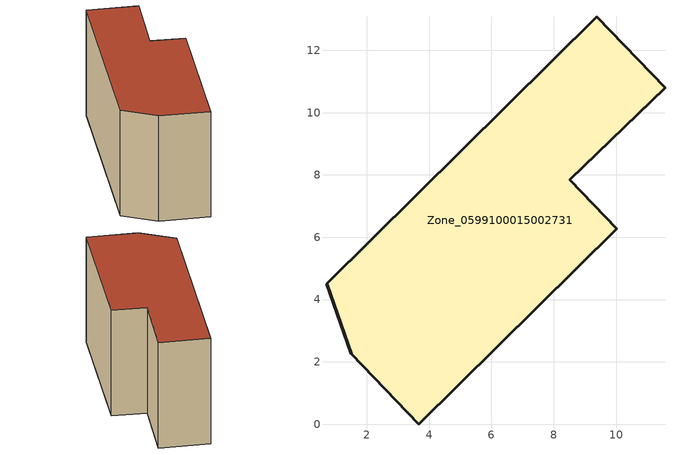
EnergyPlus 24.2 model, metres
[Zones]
Zone_0599100015002731
 floor ground (C_G): 0.7,4.51 9.38,13.07 11.57,10.79 8.51,7.84 10.02,6.28 3.67,0 1.49,2.26 z2.69
 wall outside (C_F): 8.51,7.84 11.57,10.79 9.38,13.07 0.7,4.51 1.49,2.26 3.67,0 10.02,6.28 8.51,7.84 z2.69:9.94
 roof outside (C_R): 1.49,2.26 3.67,0 10.02,6.28 8.51,7.84 11.57,10.79 9.38,13.07 0.7,4.51 z9.94
[BUILDING]
Pand.0599100015002731: North Axis=0; Terrain=City; Loads Convergence Tolerance Value=0.04; Temperature Convergence Tolerance Value=0.4; Solar Distribution=FullExterior; Maximum Number of Warmup Days=25; Minimum Number of Warmup Days=1
[Site:Location]
Rotterdam.The.Hague.AP_ZH_NLD Design_Conditions: Latitude=51.96; Longitude=4.45; Time Zone=1; Elevation=-4.5
[SITE:GROUNDTEMPERATURE:BUILDINGSURFACE]
18, 18, 18, 18, 18, 18, 18, 18, 18, 18, 18, 18
[MATERIAL] Thermal Absorptance=0.9; Solar Absorptance=0.7; Visible Absorptance=0.7
Name | Roughness | Thickness | Conductivity | Density | Specific Heat
G.TI.1975-1991 | MediumSmooth | 0.15 | 0.288461 | 540 | 1210
F.TI.1975-1991 | Rough | 0.3 | 0.230769 | 1920 | 840
R.TI.1975-1991 | MediumRough | 0.2 | 0.153846 | 1500 | 1000
[CONSTRUCTION]
C_G: G.TI.1975-1991
C_F: F.TI.1975-1991
C_R: R.TI.1975-1991
[ZONE]
Zone_0599100015002731: Type=1; Multiplier=1; Ceiling Height=Autocalculate; Volume=Autocalculate; Floor Area=autocalculate; Part of Total Floor Area=Yes
[ZONEINFILTRATION:DESIGNFLOWRATE]
Infil_Zone_0599100015002731: Zone or ZoneList or Space or SpaceList=Zone_0599100015002731; Schedule=AlwaysOn; Design Flow Rate Calculation Method=Flow/Area; Flow Rate per Floor Area=0.003; Constant Term Coefficient=1; Temperature Term Coefficient=0; Velocity Term Coefficient=0; Velocity Squared Term Coefficient=0
[HVACTEMPLATE:ZONE:IDEALLOADSAIRSYSTEM]
Zone_0599100015002731: Maximum Heating Supply Air Temperature=50; Minimum Cooling Supply Air Temperature=13; Maximum Heating Supply Air Humidity Ratio=0.0156; Minimum Cooling Supply Air Humidity Ratio=0.0077; Heating Limit=NoLimit; Cooling Limit=NoLimit; Dehumidification Control Type=ConstantSensibleHeatRatio; Cooling Sensible Heat Ratio=0.7; Dehumidification Setpoint=60; Humidification Control Type=None; Humidification Setpoint=30; Outdoor Air Method=None; Outdoor Air Flow Rate per Person=0.00944; Outdoor Air Flow Rate per Zone Floor Area=0; Outdoor Air Flow Rate per Zone=0; Demand Controlled Ventilation Type=None; Outdoor Air Economizer Type=NoEconomizer; Heat Recovery Type=None; Sensible Heat Recovery Effectiveness=0.7; Latent Heat Recovery Effectiveness=0.65
[ZONECONTROL:THERMOSTAT]
ThermostatControl_Zone_0599100015002731: Zone or ZoneList=Zone_0599100015002731; Control Type Schedule=DualSetpointControlType; Control 1=Thermostat_Zone_0599100015002731; Temperature Difference Between Cutout And Setpoint=0
[THERMOSTATSETPOINT:DUALSETPOINT]
Thermostat_Zone_0599100015002731: Heating Setpoint Temperature Schedule=HeatingSetpoint_Zone_0599100015002731; Cooling Setpoint Temperature Schedule=CoolingSetpoint_Zone_0599100015002731
[SCHEDULE:COMPACT]
HeatingSetpoint_Zone_0599100015002731: Through: 12/31, For: AllDays, Until: 24:00, 21
CoolingSetpoint_Zone_0599100015002731: Through: 12/31, For: AllDays, Until: 24:00, 24
DualSetpointControlType: Through: 12/31, For: AllDays, Until: 24:00, 4
AlwaysOn: Through: 12/31, For: AllDays, Until: 24:00, 1
